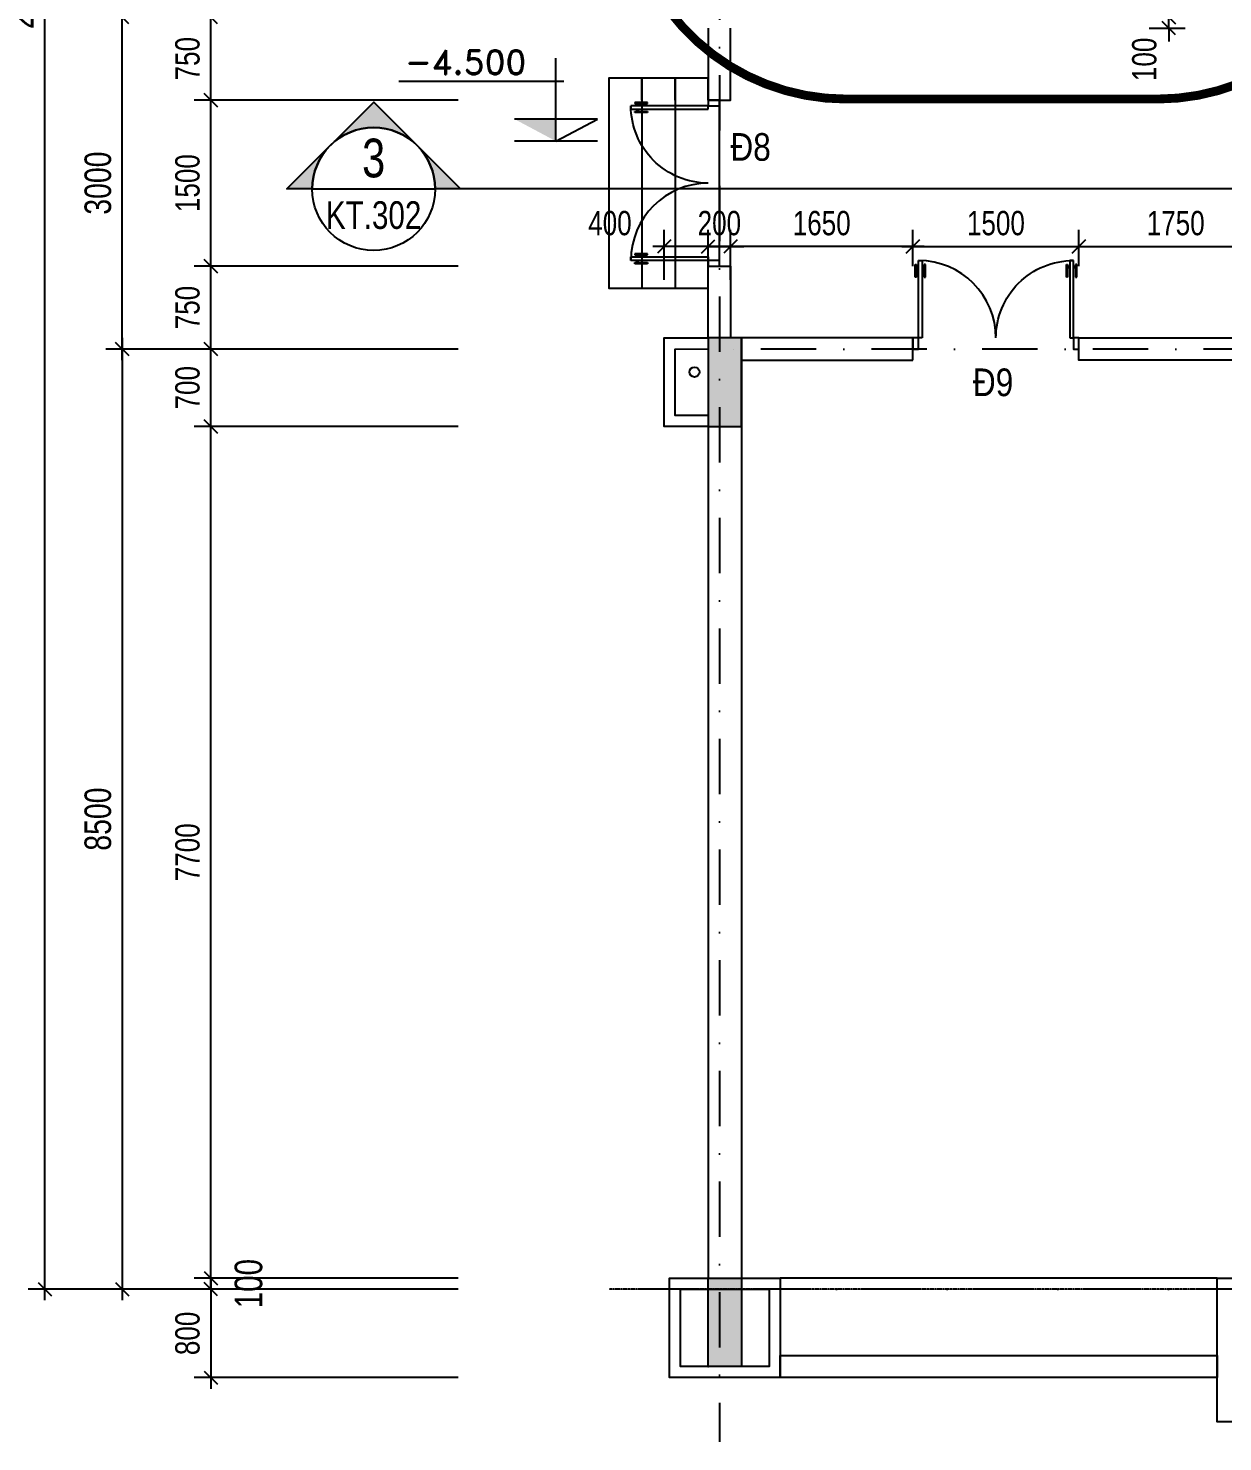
# Model space of a CAD drawing. Header units: millimetres. Extents: x -9574 to 115615, y -25569 to 161230.
# Drawn here: x -6247 to 4550, y -1379 to 11400 of the extents above; entities that cross this region are included whole.
import ezdxf
from ezdxf.enums import TextEntityAlignment as Align

# ---------------------------------------------------------------- set-up
doc = ezdxf.new("R2010")
doc.units = ezdxf.units.MM
for name, pattern in [('KHOANH CT TM-T2-VS1 2$0$HIDDEN', [9.525, 6.35, -3.175]), ('luoi  H3$0$DASHDOT', [1, 0.5, -0.25, 0, -0.25]), ('luoi  H3$0$DASHDOT2', [0.5, 0.25, -0.125, 0, -0.125])]:
    doc.linetypes.add(name, pattern=pattern)
for name, color, linetype in [('$1$KICHTHUOC', 2, 'Continuous'), ('cot TT T1$0$COT1', 7, 'Continuous'), ('CUA3', 3, 'Continuous'), ('cuaTT T1$0$TEXTcuaT1', 2, 'Continuous'), ('DAUCAT$0$GHICHU', 6, 'Continuous'), ('dimTT T1$0$KICHTHUOC', 2, 'Continuous'), ('GAIN TT 1$0$TUONG6', 6, 'Continuous'), ('KHOANH CT TM-T2-VS1 2$0$REC', 40, 'KHOANH CT TM-T2-VS1 2$0$HIDDEN'), ('luoi  H3$0$DIM100', 9, 'Continuous'), ('luoi  H3$0$truc 3', 8, 'Continuous'), ('luoi  H3$0$TRUC9', 251, 'luoi  H3$0$DASHDOT'), ('text T1$0$3', 4, 'Continuous'), ('text T1$0$DBAO', 7, 'Continuous'), ('TT T1$0$03', 4, 'Continuous'), ('TT T1$0$CUA3', 3, 'Continuous'), ('TT T1$0$DODOC2', 7, 'Continuous'), ('TT T1$0$textH3', 4, 'Continuous'), ('TT T1$0$TUONG6', 6, 'Continuous')]:
    doc.layers.add(name, color=color, linetype=linetype)
doc.styles.add('cuaTT T1$0$VNI-Helve-Condense', font='vhelvcn_0.ttf')
doc.styles.add('DAUCAT$0$Tahoma', font='tahoma_1.ttf')
doc.styles.add('DAUCAT$0$VSIMPLEX.SHX', font='VSIMPLEX.SHX', dxfattribs={"width": 0.8})
doc.styles.add('dimTT T1$0$Standard', font='txt')
doc.styles.add('dimTT T1$1$VSIMPLEX.SHX', font='VSIMPLEX.SHX', dxfattribs={"width": 0.8})
doc.styles.add('luoi  H3$0$VSIMPLEX.SHX', font='VSIMPLEX.SHX', dxfattribs={"width": 0.8})
doc.styles.add('text T1$0$ROMAND', font='romand', dxfattribs={"height": 7000})
doc.dimstyles.new('dimTT T1$0$Standard', dxfattribs={"dimtxt": 0.18, "dimasz": 0.18, "dimexe": 0.18, "dimexo": 0.0625, "dimgap": 0.09, "dimtad": 0, "dimtih": 1, "dimtoh": 1, "dimdec": 4, "dimzin": 0, "dimdsep": 46, "dimtxsty": 'dimTT T1$0$Standard', "dimcen": 0.09, "dimadec": 0, "dimazin": 0, "dimtfac": 1, "dimtdec": 4, "dimtofl": 0, "dimtmove": 0, "dimatfit": 3, "dimfxl": 0, "dimtolj": 1, "dimtzin": 0, "dimarcsym": 0})
doc.dimstyles.new('dimTT T1$1$1-100', dxfattribs={"dimscale": 0, "dimtxt": 220, "dimasz": 120, "dimexe": 150, "dimexo": 300, "dimgap": 100, "dimtad": 1, "dimdec": 0, "dimzin": 0, "dimdsep": 46, "dimtxsty": 'dimTT T1$1$VSIMPLEX.SHX', "dimblk1": 'dimTT T1$1$_OBLIQUE', "dimblk2": 'dimTT T1$1$_OBLIQUE', "dimsah": 1, "dimcen": 0, "dimdle": 100, "dimclrd": 2, "dimclre": 2, "dimclrt": 4, "dimadec": 0, "dimazin": 0, "dimtfac": 1, "dimtdec": 0, "dimtix": 1, "dimtmove": 2, "dimatfit": 3, "dimfxl": 0, "dimtolj": 1, "dimtzin": 0, "dimlwd": -1, "dimlwe": -1, "dimarcsym": 0})
doc.dimstyles.new('luoi  H3$0$100', dxfattribs={"dimscale": 0, "dimtxt": 240, "dimasz": 120, "dimexe": 150, "dimexo": 300, "dimgap": 100, "dimtad": 1, "dimdec": 0, "dimzin": 0, "dimdsep": 46, "dimtxsty": 'luoi  H3$0$VSIMPLEX.SHX', "dimblk1": 'luoi  H3$0$_OBLIQUE', "dimblk2": 'luoi  H3$0$_OBLIQUE', "dimsah": 1, "dimcen": 0, "dimdle": 100, "dimclrd": 2, "dimclre": 2, "dimclrt": 4, "dimadec": 0, "dimazin": 0, "dimtfac": 1, "dimtdec": 0, "dimtix": 1, "dimtmove": 2, "dimatfit": 3, "dimfxl": 0, "dimtolj": 1, "dimtzin": 0, "dimlwd": -1, "dimlwe": -1, "dimarcsym": 0})

# ---------------------------------------------------------------- blocks, each defined once
blk = doc.blocks.new('luoi  H3$0$_OBLIQUE')
at = {"color": 0, "linetype": 'ByBlock'}
blk.add_line((-0.5, -0.5), (0.5, 0.5), dxfattribs=at)
blk = doc.blocks.new('*D191')
at = {"layer": 'DEFPOINTS', "color": 0, "ltscale": 2}
for p in [(-4100, 8500), (-5397, 0), (-4100, 0)]:
    blk.add_point(p, dxfattribs=at)
at = {"layer": 'luoi  H3$0$DIM100', "color": 2, "ltscale": 2}
for p, q in [((-5397, 8600), (-5397, -100)), ((-4400, 8500), (-5547, 8500)), ((-4400, 0), (-5547, 0))]:
    blk.add_line(p, q, dxfattribs=at)
at = {"layer": 'luoi  H3$0$DIM100', "color": 2, "ltscale": 2, "xscale": 120, "yscale": 120, "zscale": 120}
for p, rotation in [((-5397, 8500), 90), ((-5397, 0), 270)]:
    blk.add_blockref('luoi  H3$0$_OBLIQUE', p, dxfattribs=dict(at, rotation=rotation))
at = {"layer": 'luoi  H3$0$DIM100', "color": 4, "ltscale": 2, "insert": (-5617, 4250), "char_height": 240, "attachment_point": 5, "rotation": 90, "style": 'luoi  H3$0$VSIMPLEX.SHX'}
blk.add_mtext('\\A1;8500', dxfattribs=at)
blk = doc.blocks.new('*D52')
at = {"layer": 'DEFPOINTS', "color": 0, "ltscale": 2}
for p in [(-5397, 11500), (-4100, 11500), (-4100, 8500)]:
    blk.add_point(p, dxfattribs=at)
at = {"layer": 'luoi  H3$0$DIM100', "color": 2, "ltscale": 2}
for p, q in [((-5397, 8400), (-5397, 11600)), ((-4400, 11500), (-5547, 11500)), ((-4400, 8500), (-5547, 8500))]:
    blk.add_line(p, q, dxfattribs=at)
at = {"layer": 'luoi  H3$0$DIM100', "color": 2, "ltscale": 2, "xscale": 120, "yscale": 120, "zscale": 120}
for p, rotation in [((-5397, 11500), 90), ((-5397, 8500), 270)]:
    blk.add_blockref('luoi  H3$0$_OBLIQUE', p, dxfattribs=dict(at, rotation=rotation))
at = {"layer": 'luoi  H3$0$DIM100', "color": 4, "ltscale": 2, "insert": (-5617, 10000), "char_height": 240, "attachment_point": 5, "rotation": 90, "style": 'luoi  H3$0$VSIMPLEX.SHX'}
blk.add_mtext('\\A1;3000', dxfattribs=at)
blk = doc.blocks.new('*D55')
at = {"layer": 'DEFPOINTS', "color": 0, "ltscale": 2}
for p in [(-6097, 23500), (-4100, 23500), (-4100, 0)]:
    blk.add_point(p, dxfattribs=at)
at = {"layer": 'luoi  H3$0$DIM100', "color": 2, "ltscale": 2}
for p, q in [((-6097, -100), (-6097, 23600)), ((-4400, 23500), (-6247, 23500)), ((-4400, 0), (-6247, 0))]:
    blk.add_line(p, q, dxfattribs=at)
at = {"layer": 'luoi  H3$0$DIM100', "color": 2, "ltscale": 2, "xscale": 120, "yscale": 120, "zscale": 120}
for p, rotation in [((-6097, 23500), 90), ((-6097, 0), 270)]:
    blk.add_blockref('luoi  H3$0$_OBLIQUE', p, dxfattribs=dict(at, rotation=rotation))
at = {"layer": 'luoi  H3$0$DIM100', "color": 4, "ltscale": 2, "insert": (-6317, 11750), "char_height": 240, "attachment_point": 5, "rotation": 90, "style": 'luoi  H3$0$VSIMPLEX.SHX'}
blk.add_mtext('\\A1;23500', dxfattribs=at)
blk = doc.blocks.new('TT T1$0$D1500')
at = {"linetype": 'Continuous'}
for p, q in [((-700, -50), (-700, -82)), ((0, -50), (-700, -50)), ((-700, -82), (0, -82)), ((-550, -20), (-663, -20)), ((-663, -20), (-663, -31)), ((-663, -31), (-550, -31)), ((-663, -102), (-550, -102)), ((-663, -112), (-663, -102)), ((-550, -112), (-663, -112)), ((-645, -31), (-645, -50)), ((-645, -82), (-645, -102)), ((-634, -31), (-634, -50)), ((-634, -82), (-634, -102)), ((-550, -31), (-550, -20)), ((-550, -102), (-550, -112)), ((-550, -1388), (-663, -1388)), ((-663, -1388), (-663, -1398)), ((-663, -1398), (-550, -1398)), ((-645, -1418), (-645, -1398)), ((-634, -1418), (-634, -1398)), ((-550, -1398), (-550, -1388)), ((-700, -1418), (0, -1418)), ((-700, -1450), (-700, -1418)), ((0, -1450), (-700, -1450)), ((-663, -1469), (-550, -1469)), ((-663, -1480), (-663, -1469)), ((-550, -1480), (-663, -1480)), ((-645, -1469), (-645, -1450)), ((-634, -1469), (-634, -1450)), ((-550, -1469), (-550, -1480))]:
    blk.add_line(p, q, dxfattribs=at)
at = {"color": 4, "linetype": 'Continuous'}
for p, q in [((0, -82), (0, -50)), ((0, -1418), (0, -1450))]:
    blk.add_line(p, q, dxfattribs=at)
at = {"ltscale": 2}
for points in [[(0, -50), (100, -50), (100, 0), (0, 0)], [(0, -1500), (100, -1500), (100, -1450), (0, -1450)]]:
    blk.add_lwpolyline(points, close=True, dxfattribs=at)
at = {"linetype": 'Continuous', "extrusion": (0, 0, -1)}
blk.add_ellipse((0, -50), major_axis=(495, 495), ratio=1, start_param=2.356194, end_param=3.926991, dxfattribs=at)
at = {"linetype": 'Continuous'}
blk.add_ellipse((0, -1450), major_axis=(-495, 495), ratio=1, start_param=-0.785398, end_param=0.785398, dxfattribs=at)
blk = doc.blocks.new('TT T1')
at = {"layer": 'TT T1$0$03', "ltscale": 2}
blk.add_line((4500, 100.4), (550, 100.4), dxfattribs=at)
at = {"layer": 'TT T1$0$CUA3', "ltscale": 2}
blk.add_line((0, 9250.1), (0, 10750.1), dxfattribs=at)
for points in [[(-100, 10700.1), (0, 10700.1), (0, 10750.1), (-100, 10750.1)], [(-100, 10700.1), (0, 10700.1), (0, 10750.1), (-100, 10750.1)], [(-100, 9250.1), (0, 9250.1), (0, 9300.1), (-100, 9300.1)]]:
    blk.add_lwpolyline(points, close=True, dxfattribs=at)
at = {"layer": 'TT T1$0$DODOC2', "ltscale": 2}
blk.add_circle((-225, 8291.8), 45, dxfattribs=at)
at = {"layer": 'TT T1$0$textH3'}
for points in [[(-700, 10750.1), (-700, 10950.1), (-1000, 10950.1), (-1000, 9250.1), (-1000, 9050.1), (-700, 9050.1)], [(-400, 10750.1), (-400, 10950.1), (-700, 10950.1), (-700, 9250.1), (-700, 9050.1), (-400, 9050.1)], [(-100, 10750.1), (-100, 10950.1), (-400, 10950.1), (-400, 9250.1), (-400, 9050.1), (-100, 9050.1)]]:
    blk.add_lwpolyline(points, dxfattribs=at)
at = {"layer": 'TT T1$0$TUONG6'}
for p, q in [((-100, 8400.6), (-100, 100.4)), ((200, 8400.6), (200, 100.4))]:
    blk.add_line(p, q, dxfattribs=at)
for points in [[(-100, 11400), (-100, 10750.1), (100, 10750.1), (100, 11400)], [(-100, 11400), (-100, 10750.1), (100, 10750.1), (100, 11400)], [(-100, 8600.2), (-100, 9250.1), (100, 9250.1), (100, 8600.2)]]:
    blk.add_lwpolyline(points, dxfattribs=at)
for points in [[(1750, 8400), (1750, 8600), (200, 8600), (200, 8400)], [(4900, 8400), (3250, 8400), (3250, 8600), (4900, 8600)], [(4500, -599.6), (4500, -799.6), (550, -799.6), (550, -599.6)]]:
    blk.add_lwpolyline(points, close=True, dxfattribs=at)
at = {"layer": 'TT T1$0$CUA3'}
blk.add_blockref('TT T1$0$D1500', (-100, 10750.1), dxfattribs=at)
at = {"layer": 'TT T1$0$CUA3', "rotation": 270}
blk.add_blockref('TT T1$0$D1500', (3250, 8600), dxfattribs=at)
blk = doc.blocks.new('text T1$0$CTT')
for p, q in [((0, 0), (0, 750)), ((-71, 541), (1420, 541)), ((-375, 200), (375, 200)), ((0, 0), (-375, 200)), ((-375, 0), (375, 0))]:
    blk.add_line(p, q)
blk.add_solid([(0, 0), (0, 200), (375, 200)])
at = {"layer": 'text T1$0$3', "style": 'text T1$0$ROMAND', "flags": 4}
blk.add_attdef('%%P0.000', (135, 604), '', height=220, dxfattribs=at)
blk = doc.blocks.new('text T1')
at = {"layer": 'text T1$0$DBAO', "ltscale": 2}
ref = blk.add_blockref('text T1$0$CTT', (-1477, 10379), dxfattribs=dict(at, xscale=-1))
ref.add_attrib('%%P0.000', '-4.500', (-2838, 10983), dxfattribs={"layer": 'text T1$0$3', "height": 220, "style": 'text T1$0$ROMAND', "flags": 4})
blk = doc.blocks.new('*U229')
h = blk.add_hatch(color=256)
edge = h.paths.add_edge_path()
edge.add_line((-1035.88, 0), (-1039.17, 0))
edge.add_line((-1039.17, 0), (-1027.94, 11.23))
edge.add_line((-1027.94, 11.23), (-1016.71, 0))
edge.add_line((-1016.71, 0), (-1020, 0))
edge.add_arc((-1027.94, 0), 7.94, 360, 540)
for p in [(-1035.88, 0), (-7.94, 0)]:
    blk.add_line(p, (-1020, 0))
blk.add_lwpolyline([(-1035.88, 0), (-1039.17, 0), (-1027.94, 11.23), (-1016.71, 0), (-1020, 0, 1)], format="xyb", close=True)
blk.add_circle((-1027.94, 0), 7.94)
at = {"style": 'DAUCAT$0$Tahoma', "flags": 8}
for tag, p in [('VIEWNUMBER-b', (-1027.94, 0)), ('VIEWNUMBER', (0, 0))]:
    blk.add_attdef(tag, text='', height=2.5, dxfattribs=at).set_placement(p, align=Align.BOTTOM_CENTER)
for tag, p in [('SHEETNUMBER-b', (-1027.94, -1.59)), ('SHEETNUMBER', (0, -1.59))]:
    blk.add_attdef(tag, text='', height=2.5, dxfattribs=at).set_placement(p, align=Align.TOP_CENTER)
blk = doc.blocks.new('DAUCAT')
at = {"layer": 'DAUCAT$0$GHICHU', "color": 6}
ref = blk.add_blockref('*U229', (68831, 9947), dxfattribs=dict(at, xscale=70, yscale=70, zscale=70))
ref.add_attrib('VIEWNUMBER-b', '3', dxfattribs={"layer": '0', "height": 350, "style": 'DAUCAT$0$VSIMPLEX.SHX', "width": 0.8}).set_placement((-3125, 9947), align=Align.BOTTOM_CENTER)
ref.add_attrib('SHEETNUMBER-b', 'KT.302', dxfattribs={"layer": '0', "height": 250, "style": 'DAUCAT$0$VSIMPLEX.SHX', "width": 0.8}).set_placement((-3125, 9836), align=Align.TOP_CENTER)
blk = doc.blocks.new('GAIN TT 1')
at = {"layer": 'GAIN TT 1$0$TUONG6'}
for points in [[(-100, 7800.4), (-500, 7800.2), (-500, 8600.2), (-100, 8600.4)], [(-100, 7900.4), (-400, 7900.2), (-400, 8500.2), (-100, 8500.4)]]:
    blk.add_lwpolyline(points, dxfattribs=at)
for points in [[(550, 100.4), (550, -799.6), (-450, -799.6), (-450, 100.4)], [(450, 0.4), (450, -699.6), (-350, -699.6), (-350, 0.4)], [(4500, 100.4), (5500, 100.4), (5500, -1199.6), (4500, -1199.6)]]:
    blk.add_lwpolyline(points, close=True, dxfattribs=at)
blk = doc.blocks.new('cot TT T1$0$COTRET')
at = {"layer": 'cot TT T1$0$COT1'}
for points in [[(65860, -12100), (65560, -12100), (65560, -11300), (65860, -11300)], [(65860, -19800), (65560, -19800), (65560, -20600), (65860, -20600)]]:
    blk.add_hatch(color=256, dxfattribs=at).paths.add_polyline_path(points)
for points in [[(65860, -12100), (65560, -12100), (65560, -11300), (65860, -11300)], [(65860, -19800), (65560, -19800), (65560, -20600), (65860, -20600)]]:
    blk.add_lwpolyline(points, close=True, dxfattribs=at)
at = {"layer": 'cot TT T1$0$COT1', "ltscale": 2}
for p in [(65860, -11300), (65860, -20600)]:
    blk.add_point(p, dxfattribs=at)
blk = doc.blocks.new('cot TT T1')
at = {"layer": 'cot TT T1$0$COT1', "ltscale": 2, "extrusion": (0, 0, -1), "zscale": -1}
blk.add_blockref('cot TT T1$0$COTRET', (-65760, 19900), dxfattribs=at)
blk = doc.blocks.new('KHOANH CT TM-T2-VS1 2')
at = {"layer": 'KHOANH CT TM-T2-VS1 2$0$REC', "ltscale": 100, "const_width": 80}
blk.add_lwpolyline([(1145, 24384), (3960, 24384, -0.414214), (5960, 22384), (5960, 12760, -0.414214), (3960, 10760), (1145, 10760, -0.414214), (-855, 12760), (-855, 22384, -0.414214)], format="xyb", close=True, dxfattribs=at)
blk = doc.blocks.new('dimTT T1$1$_OBLIQUE')
at = {"color": 0, "linetype": 'ByBlock'}
blk.add_line((-0.5, -0.5), (0.5, 0.5), dxfattribs=at)
blk = doc.blocks.new('*D2051')
at = {"layer": 'DEFPOINTS', "color": 0, "ltscale": 2}
for p in [(3250, 9427), (1750, 8950), (3250, 8950)]:
    blk.add_point(p, dxfattribs=at)
at = {"layer": 'dimTT T1$0$KICHTHUOC', "color": 2, "ltscale": 2}
for p, q in [((1750, 9250), (1750, 9577)), ((3250, 9250), (3250, 9577)), ((1650, 9427), (3350, 9427))]:
    blk.add_line(p, q, dxfattribs=at)
at = {"layer": 'dimTT T1$0$KICHTHUOC', "color": 2, "ltscale": 2, "xscale": 120, "yscale": 120, "zscale": 120, "rotation": 180}
blk.add_blockref('dimTT T1$1$_OBLIQUE', (1750, 9427), dxfattribs=at)
at = {"layer": 'dimTT T1$0$KICHTHUOC', "color": 2, "ltscale": 2, "xscale": 120, "yscale": 120, "zscale": 120}
blk.add_blockref('dimTT T1$1$_OBLIQUE', (3250, 9427), dxfattribs=at)
at = {"layer": 'dimTT T1$0$KICHTHUOC', "color": 4, "ltscale": 2, "insert": (2500, 9637), "char_height": 220, "attachment_point": 5, "style": 'dimTT T1$1$VSIMPLEX.SHX'}
blk.add_mtext('\\A1;1500', dxfattribs=at)
blk = doc.blocks.new('*D2052')
at = {"layer": 'DEFPOINTS', "color": 0, "ltscale": 2}
for p in [(5000, 9427), (3250, 8950), (5000, 8826)]:
    blk.add_point(p, dxfattribs=at)
at = {"layer": 'dimTT T1$0$KICHTHUOC', "color": 2, "ltscale": 2}
for p, q in [((3250, 9250), (3250, 9577)), ((5000, 9126), (5000, 9577)), ((3150, 9427), (5100, 9427))]:
    blk.add_line(p, q, dxfattribs=at)
at = {"layer": 'dimTT T1$0$KICHTHUOC', "color": 2, "ltscale": 2, "xscale": 120, "yscale": 120, "zscale": 120, "rotation": 180}
blk.add_blockref('dimTT T1$1$_OBLIQUE', (3250, 9427), dxfattribs=at)
at = {"layer": 'dimTT T1$0$KICHTHUOC', "color": 2, "ltscale": 2, "xscale": 120, "yscale": 120, "zscale": 120}
blk.add_blockref('dimTT T1$1$_OBLIQUE', (5000, 9427), dxfattribs=at)
at = {"layer": 'dimTT T1$0$KICHTHUOC', "color": 4, "ltscale": 2, "insert": (4125, 9637), "char_height": 220, "attachment_point": 5, "style": 'dimTT T1$1$VSIMPLEX.SHX'}
blk.add_mtext('\\A1;1750', dxfattribs=at)
blk = doc.blocks.new('*D2122')
at = {"layer": 'DEFPOINTS', "color": 0, "ltscale": 2}
for p in [(-2060, 0), (-4597, -800), (-2060, -800)]:
    blk.add_point(p, dxfattribs=at)
at = {"layer": 'dimTT T1$0$KICHTHUOC', "color": 2, "ltscale": 2}
for p, q in [((-4597, 100), (-4597, -900)), ((-2360, 0), (-4747, 0)), ((-2360, -800), (-4747, -800))]:
    blk.add_line(p, q, dxfattribs=at)
at = {"layer": 'dimTT T1$0$KICHTHUOC', "color": 2, "ltscale": 2, "xscale": 120, "yscale": 120, "zscale": 120}
for p, rotation in [((-4597, 0), 90), ((-4597, -800), 270)]:
    blk.add_blockref('dimTT T1$1$_OBLIQUE', p, dxfattribs=dict(at, rotation=rotation))
at = {"layer": 'dimTT T1$0$KICHTHUOC', "color": 4, "ltscale": 2, "insert": (-4807, -400), "char_height": 220, "attachment_point": 5, "rotation": 90, "style": 'dimTT T1$1$VSIMPLEX.SHX'}
blk.add_mtext('\\A1;800', dxfattribs=at)
blk = doc.blocks.new('*D2123')
at = {"layer": 'DEFPOINTS', "color": 0, "ltscale": 2}
for p in [(-4597, 7800), (-2060, 7800), (-2060, 100)]:
    blk.add_point(p, dxfattribs=at)
at = {"layer": 'dimTT T1$0$KICHTHUOC', "color": 2, "ltscale": 2}
for p, q in [((-2360, 7800), (-4747, 7800)), ((-4597, 0), (-4597, 7900)), ((-2360, 100), (-4747, 100))]:
    blk.add_line(p, q, dxfattribs=at)
at = {"layer": 'dimTT T1$0$KICHTHUOC', "color": 2, "ltscale": 2, "xscale": 120, "yscale": 120, "zscale": 120}
for p, rotation in [((-4597, 7800), 90), ((-4597, 100), 270)]:
    blk.add_blockref('dimTT T1$1$_OBLIQUE', p, dxfattribs=dict(at, rotation=rotation))
at = {"layer": 'dimTT T1$0$KICHTHUOC', "color": 4, "ltscale": 2, "insert": (-4807, 3950), "char_height": 220, "attachment_point": 5, "rotation": 90, "style": 'dimTT T1$1$VSIMPLEX.SHX'}
blk.add_mtext('\\A1;7700', dxfattribs=at)
blk = doc.blocks.new('*D2124')
at = {"layer": 'DEFPOINTS', "color": 0, "ltscale": 2}
for p in [(-4597, 8500), (-2060, 8500), (-2060, 7800)]:
    blk.add_point(p, dxfattribs=at)
at = {"layer": 'dimTT T1$0$KICHTHUOC', "color": 2, "ltscale": 2}
for p, q in [((-4597, 7700), (-4597, 8600)), ((-2360, 8500), (-4747, 8500)), ((-2360, 7800), (-4747, 7800))]:
    blk.add_line(p, q, dxfattribs=at)
at = {"layer": 'dimTT T1$0$KICHTHUOC', "color": 2, "ltscale": 2, "xscale": 120, "yscale": 120, "zscale": 120}
for p, rotation in [((-4597, 8500), 90), ((-4597, 7800), 270)]:
    blk.add_blockref('dimTT T1$1$_OBLIQUE', p, dxfattribs=dict(at, rotation=rotation))
at = {"layer": 'dimTT T1$0$KICHTHUOC', "color": 4, "ltscale": 2, "insert": (-4807, 8150), "char_height": 220, "attachment_point": 5, "rotation": 90, "style": 'dimTT T1$1$VSIMPLEX.SHX'}
blk.add_mtext('\\A1;700', dxfattribs=at)
blk = doc.blocks.new('*D2125')
at = {"layer": 'DEFPOINTS', "color": 0, "ltscale": 2}
for p in [(-4597, 9250), (-2060, 9250), (-2060, 8500)]:
    blk.add_point(p, dxfattribs=at)
at = {"layer": 'dimTT T1$0$KICHTHUOC', "color": 2, "ltscale": 2}
for p, q in [((-4597, 8400), (-4597, 9350)), ((-2360, 9250), (-4747, 9250)), ((-2360, 8500), (-4747, 8500))]:
    blk.add_line(p, q, dxfattribs=at)
at = {"layer": 'dimTT T1$0$KICHTHUOC', "color": 2, "ltscale": 2, "xscale": 120, "yscale": 120, "zscale": 120}
for p, rotation in [((-4597, 9250), 90), ((-4597, 8500), 270)]:
    blk.add_blockref('dimTT T1$1$_OBLIQUE', p, dxfattribs=dict(at, rotation=rotation))
at = {"layer": 'dimTT T1$0$KICHTHUOC', "color": 4, "ltscale": 2, "insert": (-4807, 8875), "char_height": 220, "attachment_point": 5, "rotation": 90, "style": 'dimTT T1$1$VSIMPLEX.SHX'}
blk.add_mtext('\\A1;750', dxfattribs=at)
blk = doc.blocks.new('*D2126')
at = {"layer": 'DEFPOINTS', "color": 0, "ltscale": 2}
for p in [(-4597, 10750), (-2060, 10750), (-2060, 9250)]:
    blk.add_point(p, dxfattribs=at)
at = {"layer": 'dimTT T1$0$KICHTHUOC', "color": 2, "ltscale": 2}
for p, q in [((-2360, 10750), (-4747, 10750)), ((-4597, 9150), (-4597, 10850)), ((-2360, 9250), (-4747, 9250))]:
    blk.add_line(p, q, dxfattribs=at)
at = {"layer": 'dimTT T1$0$KICHTHUOC', "color": 2, "ltscale": 2, "xscale": 120, "yscale": 120, "zscale": 120}
for p, rotation in [((-4597, 10750), 90), ((-4597, 9250), 270)]:
    blk.add_blockref('dimTT T1$1$_OBLIQUE', p, dxfattribs=dict(at, rotation=rotation))
at = {"layer": 'dimTT T1$0$KICHTHUOC', "color": 4, "ltscale": 2, "insert": (-4807, 10000), "char_height": 220, "attachment_point": 5, "rotation": 90, "style": 'dimTT T1$1$VSIMPLEX.SHX'}
blk.add_mtext('\\A1;1500', dxfattribs=at)
blk = doc.blocks.new('*D2127')
at = {"layer": 'DEFPOINTS', "color": 0, "ltscale": 2}
for p in [(-4597, 11500), (-2060, 11500), (-2060, 10750)]:
    blk.add_point(p, dxfattribs=at)
at = {"layer": 'dimTT T1$0$KICHTHUOC', "color": 2, "ltscale": 2}
for p, q in [((-4597, 10650), (-4597, 11600)), ((-2360, 11500), (-4747, 11500)), ((-2360, 10750), (-4747, 10750))]:
    blk.add_line(p, q, dxfattribs=at)
at = {"layer": 'dimTT T1$0$KICHTHUOC', "color": 2, "ltscale": 2, "xscale": 120, "yscale": 120, "zscale": 120}
for p, rotation in [((-4597, 11500), 90), ((-4597, 10750), 270)]:
    blk.add_blockref('dimTT T1$1$_OBLIQUE', p, dxfattribs=dict(at, rotation=rotation))
at = {"layer": 'dimTT T1$0$KICHTHUOC', "color": 4, "ltscale": 2, "insert": (-4807, 11125), "char_height": 220, "attachment_point": 5, "rotation": 90, "style": 'dimTT T1$1$VSIMPLEX.SHX'}
blk.add_mtext('\\A1;750', dxfattribs=at)
blk = doc.blocks.new('*D2146')
at = {"layer": 'DEFPOINTS', "color": 0, "ltscale": 2}
for p in [(100, 9427), (1750, 8950), (100, 8826)]:
    blk.add_point(p, dxfattribs=at)
at = {"layer": 'dimTT T1$0$KICHTHUOC', "color": 2, "ltscale": 2}
for p, q in [((100, 9126), (100, 9577)), ((1750, 9250), (1750, 9577)), ((1850, 9427), (0, 9427))]:
    blk.add_line(p, q, dxfattribs=at)
at = {"layer": 'dimTT T1$0$KICHTHUOC', "color": 2, "ltscale": 2, "xscale": 120, "yscale": 120, "zscale": 120, "rotation": 180}
blk.add_blockref('dimTT T1$1$_OBLIQUE', (100, 9427), dxfattribs=at)
at = {"layer": 'dimTT T1$0$KICHTHUOC', "color": 2, "ltscale": 2, "xscale": 120, "yscale": 120, "zscale": 120}
blk.add_blockref('dimTT T1$1$_OBLIQUE', (1750, 9427), dxfattribs=at)
at = {"layer": 'dimTT T1$0$KICHTHUOC', "color": 4, "ltscale": 2, "insert": (925, 9637), "char_height": 220, "attachment_point": 5, "style": 'dimTT T1$1$VSIMPLEX.SHX'}
blk.add_mtext('\\A1;1650', dxfattribs=at)
blk = doc.blocks.new('*D2147')
at = {"layer": 'DEFPOINTS', "color": 0, "ltscale": 2}
for p in [(100, 9427), (-100, 8826), (100, 8826)]:
    blk.add_point(p, dxfattribs=at)
at = {"layer": 'dimTT T1$0$KICHTHUOC', "color": 2, "ltscale": 2}
for p, q in [((-100, 9126), (-100, 9577)), ((100, 9126), (100, 9577)), ((-100, 9427), (-220, 9427)), ((-100, 9427), (100, 9427)), ((100, 9427), (220, 9427))]:
    blk.add_line(p, q, dxfattribs=at)
at = {"layer": 'dimTT T1$0$KICHTHUOC', "color": 2, "ltscale": 2, "xscale": 120, "yscale": 120, "zscale": 120}
blk.add_blockref('dimTT T1$1$_OBLIQUE', (-100, 9427), dxfattribs=at)
at = {"layer": 'dimTT T1$0$KICHTHUOC', "color": 2, "ltscale": 2, "xscale": 120, "yscale": 120, "zscale": 120, "rotation": 180}
blk.add_blockref('dimTT T1$1$_OBLIQUE', (100, 9427), dxfattribs=at)
at = {"layer": 'dimTT T1$0$KICHTHUOC', "color": 4, "ltscale": 2, "insert": (0, 9637), "char_height": 220, "attachment_point": 5, "style": 'dimTT T1$1$VSIMPLEX.SHX'}
blk.add_mtext('\\A1;200', dxfattribs=at)
blk = doc.blocks.new('*D2148')
at = {"layer": 'DEFPOINTS', "color": 0, "ltscale": 2}
for p in [(-500, 9427), (-500, 8826), (-100, 8826)]:
    blk.add_point(p, dxfattribs=at)
at = {"layer": 'dimTT T1$0$KICHTHUOC', "color": 2, "ltscale": 2}
for p, q in [((-500, 9126), (-500, 9577)), ((-100, 9126), (-100, 9577)), ((0, 9427), (-600, 9427))]:
    blk.add_line(p, q, dxfattribs=at)
at = {"layer": 'dimTT T1$0$KICHTHUOC', "color": 2, "ltscale": 2, "xscale": 120, "yscale": 120, "zscale": 120, "rotation": 180}
blk.add_blockref('dimTT T1$1$_OBLIQUE', (-500, 9427), dxfattribs=at)
at = {"layer": 'dimTT T1$0$KICHTHUOC', "color": 2, "ltscale": 2, "xscale": 120, "yscale": 120, "zscale": 120}
blk.add_blockref('dimTT T1$1$_OBLIQUE', (-100, 9427), dxfattribs=at)
at = {"layer": 'dimTT T1$0$KICHTHUOC', "color": 4, "ltscale": 2, "insert": (-989, 9637), "char_height": 220, "attachment_point": 5, "style": 'dimTT T1$1$VSIMPLEX.SHX'}
blk.add_mtext('\\A1;400', dxfattribs=at)
blk = doc.blocks.new('*D2318')
at = {"color": 2}
for p, q in [((-4597, 100), (-4597, 220)), ((-2360, 100), (-4747, 100)), ((-2360, 0), (-4747, 0)), ((-4597, 100), (-4597, 0)), ((-4597, 0), (-4597, -120))]:
    blk.add_line(p, q, dxfattribs=at)
at = {"layer": 'DEFPOINTS', "color": 0}
for p in [(-4597, 0), (-2060, 100), (-2060, 0)]:
    blk.add_point(p, dxfattribs=at)
at = {"color": 2, "xscale": 120, "yscale": 120, "zscale": 120}
for p, rotation in [((-4597, 100), 270), ((-4597, 0), 90)]:
    blk.add_blockref('dimTT T1$1$_OBLIQUE', p, dxfattribs=dict(at, rotation=rotation))
at = {"color": 4, "insert": (-4255, 50), "char_height": 250, "attachment_point": 5, "rotation": 90, "style": 'dimTT T1$1$VSIMPLEX.SHX'}
blk.add_mtext('\\A1;100', dxfattribs=at)
blk = doc.blocks.new('*D2342')
at = {"layer": 'DEFPOINTS', "color": 0}
for p in [(3586, 11500), (3586, 11400), (4062, 11500)]:
    blk.add_point(p, dxfattribs=at)
at = {"layer": 'dimTT T1$0$KICHTHUOC', "color": 2}
for p, q in [((4062, 11500), (4062, 11620)), ((3886, 11500), (4212, 11500)), ((3886, 11400), (4212, 11400)), ((4062, 11400), (4062, 11500)), ((4062, 11400), (4062, 11280))]:
    blk.add_line(p, q, dxfattribs=at)
at = {"layer": 'dimTT T1$0$KICHTHUOC', "color": 2, "xscale": 120, "yscale": 120, "zscale": 120}
for p, rotation in [((4062, 11500), 270), ((4062, 11400), 90)]:
    blk.add_blockref('dimTT T1$1$_OBLIQUE', p, dxfattribs=dict(at, rotation=rotation))
at = {"layer": 'dimTT T1$0$KICHTHUOC', "color": 4, "insert": (3842, 11119), "char_height": 220, "attachment_point": 5, "rotation": 90, "style": 'dimTT T1$1$VSIMPLEX.SHX'}
blk.add_mtext('\\A1;100', dxfattribs=at)
blk = doc.blocks.new('cuaTT T1')
at = {"layer": 'cuaTT T1$0$TEXTcuaT1', "style": 'cuaTT T1$0$VNI-Helve-Condense'}
for s, p in [('Ñ8', (99, 10202)), ('Ñ9', (2291, 8074))]:
    blk.add_text(s, height=250, dxfattribs=at).set_placement(p)
blk = doc.blocks.new('luoi  H3')
at = {"layer": 'luoi  H3$0$truc 3', "linetype": 'luoi  H3$0$DASHDOT2', "ltscale": 2000}
for p, q in [((0, 23976.2), (0, -1379.3)), ((67881.8, 8500), (5.2, 8500)), ((66816.3, 0), (-994.8, 0))]:
    blk.add_line(p, q, dxfattribs=at)
at = {"layer": 'luoi  H3$0$TRUC9', "ltscale": 2}
blk.add_line((66816.3, 0), (-994.8, 0), dxfattribs=at)
at = {"layer": 'luoi  H3$0$DIM100', "ltscale": 2}
for base, p1, p2, picture, middle in [((-6096.9, 23500.2), (-4100, 0), (-4100, 23500.2), '*D55', (-6316.9, 11750.1)), ((-5396.9, 11500.2), (-4100, 8500.2), (-4100, 11500.2), '*D52', (-5616.9, 10000.2)), ((-5396.9, 0), (-4100, 8500.2), (-4100, 0), '*D191', (-5616.9, 4250.1))]:
    dim = blk.add_linear_dim(base=base, p1=p1, p2=p2, angle=270, dimstyle='luoi  H3$0$100', override={"dimscale": 1}, dxfattribs=at)
    dim.commit()
    dim.dimension.update_dxf_attribs({"geometry": picture, "text_midpoint": middle})
blk = doc.blocks.new('dimTT T1')
dim = blk.add_linear_dim(base=(-4596.9, 0), p1=(-2059.6, 100.4), p2=(-2059.6, 0), angle=270, dimstyle='dimTT T1$0$Standard', override={"dimtxt": 250, "dimasz": 120, "dimexe": 150, "dimexo": 300, "dimgap": 100, "dimtad": 1, "dimtih": 0, "dimtoh": 0, "dimdec": 0, "dimtxsty": 'dimTT T1$1$VSIMPLEX.SHX', "dimblk1": 'dimTT T1$1$_OBLIQUE', "dimblk2": 'dimTT T1$1$_OBLIQUE', "dimsah": 1, "dimcen": 0, "dimdle": 100, "dimclrd": 2, "dimclre": 2, "dimclrt": 4, "dimtdec": 0, "dimtix": 1, "dimtofl": 1, "dimtmove": 2, "dimlwd": 65535, "dimlwe": 65535})
dim.commit()
dim.dimension.update_dxf_attribs({"geometry": '*D2318', "text_midpoint": (-4255.4, 50.2), "dimtype": 161})
at = {"layer": 'dimTT T1$0$KICHTHUOC', "ltscale": 2}
for base, p1, p2, angle, picture, middle in [((-4596.9, 11500), (-2059.6, 10749.9), (-2059.6, 11500), 270, '*D2127', (-4806.9, 11124.9)), ((-4596.9, 10749.9), (-2059.6, 9249.9), (-2059.6, 10749.9), 270, '*D2126', (-4806.9, 9999.9)), ((100, 9426.9), (1750, 8950), (100, 8826.4), 180, '*D2146', (925, 9636.9)), ((-4596.9, 9249.9), (-2059.6, 8500), (-2059.6, 9249.9), 270, '*D2125', (-4806.9, 8874.9)), ((-4596.9, 8500), (-2059.6, 7800), (-2059.6, 8500), 270, '*D2124', (-4806.9, 8150)), ((-4596.9, 7800), (-2059.6, 100.4), (-2059.6, 7800), 270, '*D2123', (-4806.9, 3950.2)), ((-4596.9, -800), (-2059.6, 0), (-2059.6, -800), 270, '*D2122', (-4806.9, -400))]:
    dim = blk.add_linear_dim(base=base, p1=p1, p2=p2, angle=angle, dimstyle='dimTT T1$1$1-100', override={"dimscale": 1}, dxfattribs=at)
    dim.commit()
    dim.dimension.update_dxf_attribs({"geometry": picture, "text_midpoint": middle})
at = {"layer": 'dimTT T1$0$KICHTHUOC'}
dim = blk.add_linear_dim(base=(4061.6, 11500.4), p1=(3586.1, 11400.4), p2=(3586.1, 11500.4), angle=90, dimstyle='dimTT T1$1$1-100', override={"dimscale": 1}, dxfattribs=at)
dim.commit()
dim.dimension.update_dxf_attribs({"geometry": '*D2342', "text_midpoint": (3841.6, 11119.3), "dimtype": 161})
at = {"layer": 'dimTT T1$0$KICHTHUOC', "ltscale": 2}
dim = blk.add_linear_dim(base=(-500, 9426.9), p1=(-100, 8826.4), p2=(-500, 8826.4), angle=180, dimstyle='dimTT T1$1$1-100', override={"dimscale": 1}, dxfattribs=at)
dim.commit()
dim.dimension.update_dxf_attribs({"geometry": '*D2148', "text_midpoint": (-988.9, 9636.9), "dimtype": 160})
for base, p1, p2, picture, middle in [((100, 9426.9), (-100, 8826.4), (100, 8826.4), '*D2147', (0, 9636.9)), ((3250, 9426.9), (1750, 8950), (3250, 8950), '*D2051', (2500, 9636.9)), ((5000, 9426.9), (3250, 8950), (5000, 8826.4), '*D2052', (4125, 9636.9))]:
    dim = blk.add_linear_dim(base=base, p1=p1, p2=p2, dimstyle='dimTT T1$1$1-100', override={"dimscale": 1}, dxfattribs=at)
    dim.commit()
    dim.dimension.update_dxf_attribs({"geometry": picture, "text_midpoint": middle})

msp = doc.modelspace()

# ---------------------------------------------------------------- block references
at = {"layer": '$1$KICHTHUOC', "ltscale": 2}
msp.add_blockref('DAUCAT', (0, 0), dxfattribs=at)
for name in ['TT T1', 'cot TT T1', 'luoi  H3', 'KHOANH CT TM-T2-VS1 2', 'dimTT T1', 'GAIN TT 1', 'cuaTT T1']:
    msp.add_blockref(name, (0, 0))
at = {"layer": 'CUA3'}
msp.add_blockref('text T1', (0, 0), dxfattribs=at)

doc.saveas('drawing.dxf')
